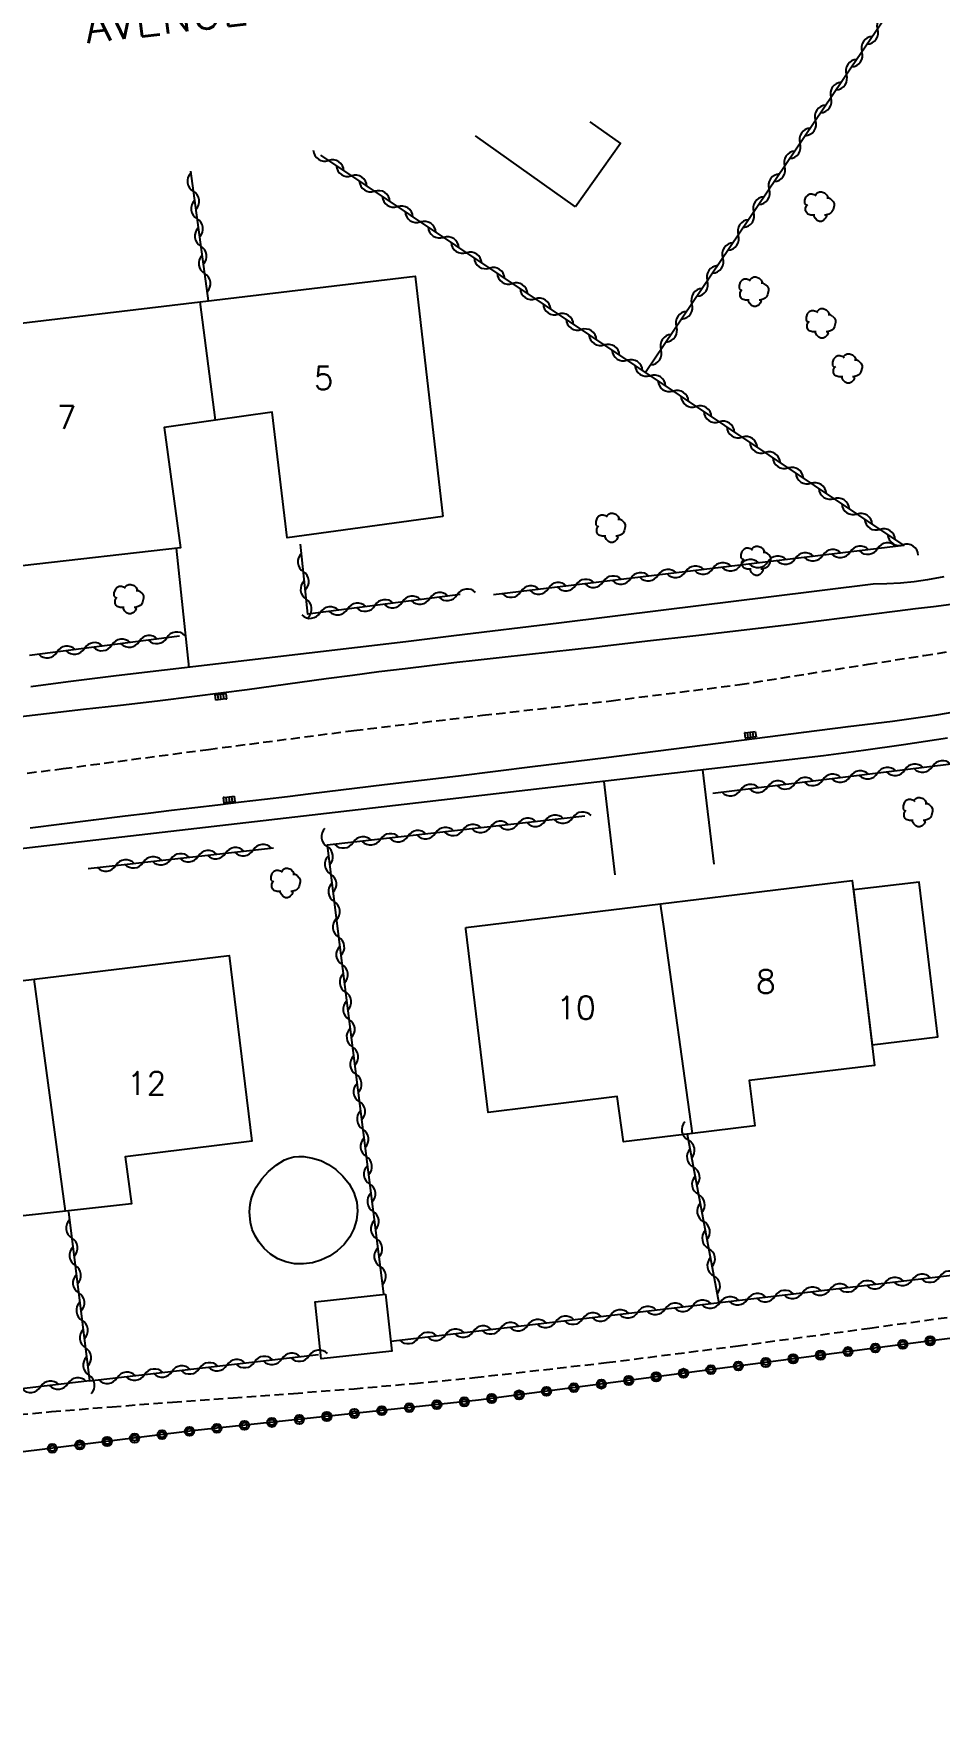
# Model space of a CAD drawing. Header units: millimetres. Extents: x 157000 to 158000, y 155000 to 156000.
# Drawn here: x 157129.9 to 157179.1, y 155128.6 to 155219.6 of the extents above; entities that cross this region are included whole.
import ezdxf
from ezdxf.enums import TextEntityAlignment as Align

# ---------------------------------------------------------------- set-up
doc = ezdxf.new("R2010")
doc.units = ezdxf.units.MM
doc.linetypes.add('DASHED', pattern=[0.75, 0.5, -0.25])
doc.layers.get('0').update_dxf_attribs({"linetype": 'CONTINUOUS'})
for name, color, linetype in [('W0001', 6, 'DASHED'), ('W0014', 7, 'CONTINUOUS'), ('W0017', 7, 'CONTINUOUS'), ('W0070', 7, 'DASHED'), ('W0101', 7, 'CONTINUOUS'), ('W0104', 1, 'CONTINUOUS'), ('W0300', 7, 'CONTINUOUS'), ('W0310', 3, 'CONTINUOUS'), ('W0323', 7, 'CONTINUOUS'), ('W0401', 7, 'CONTINUOUS'), ('W0515', 5, 'CONTINUOUS'), ('W0989', 7, 'CONTINUOUS'), ('W0991', 7, 'CONTINUOUS'), ('W1102', 7, 'CONTINUOUS')]:
    doc.layers.add(name, color=color, linetype=linetype)
doc.styles.get("Standard").update_dxf_attribs({"font": 'romans.shx', "width": 0.85})

# ---------------------------------------------------------------- blocks, each defined once
blk = doc.blocks.new('T300')
for p, q in [((-0.8, 0.514), (-0.857, 0.343)), ((-0.857, 0.343), (-0.857, 0.171)), ((-0.857, 0.171), (-0.743, 0.057)), ((-0.686, 0.629), (-0.8, 0.514)), ((-0.8, -0.057), (-0.743, 0.057)), ((-0.743, 0.057), (-0.686, 0.114)), ((-0.571, 0.686), (-0.686, 0.629)), ((-0.457, 0.686), (-0.571, 0.686)), ((-0.286, 0.629), (-0.457, 0.686)), ((-0.286, 0.629), (-0.171, 0.743)), ((-0.229, 0.571), (-0.286, 0.629)), ((-0.171, 0.743), (-0.057, 0.8)), ((-0.057, 0.8), (0.057, 0.8)), ((0.057, 0.8), (0.229, 0.743)), ((0.229, 0.743), (0.343, 0.629)), ((0.343, 0.629), (0.4, 0.514)), ((0.457, 0.457), (0.343, 0.457)), ((0.4, 0.514), (0.4, 0.457)), ((0.571, 0.4), (0.457, 0.457)), ((0.571, 0.4), (0.686, 0.286)), ((0.686, 0.286), (0.743, 0.171)), ((0.743, 0.057), (0.686, -0.171)), ((0.743, 0.171), (0.743, 0.057)), ((-0.8, -0.171), (-0.8, -0.057)), ((-0.8, -0.229), (-0.8, -0.171)), ((-0.743, -0.343), (-0.8, -0.229)), ((-0.686, -0.4), (-0.743, -0.343)), ((-0.514, -0.457), (-0.686, -0.4)), ((-0.4, -0.457), (-0.514, -0.457)), ((-0.4, -0.457), (-0.343, -0.457)), ((-0.343, -0.457), (-0.343, -0.4)), ((-0.343, -0.514), (-0.343, -0.457)), ((-0.286, -0.629), (-0.343, -0.514)), ((-0.171, -0.743), (-0.286, -0.629)), ((-0.057, -0.8), (-0.171, -0.743)), ((0.057, -0.8), (-0.057, -0.8)), ((0.171, -0.743), (0.057, -0.8)), ((0.229, -0.686), (0.171, -0.743)), ((0.286, -0.457), (0.229, -0.457)), ((0.286, -0.629), (0.229, -0.686)), ((0.457, -0.4), (0.286, -0.457)), ((0.343, -0.514), (0.286, -0.629)), ((0.343, -0.514), (0.343, -0.457)), ((0.571, -0.343), (0.457, -0.4)), ((0.629, -0.286), (0.571, -0.343)), ((0.686, -0.171), (0.629, -0.286))]:
    blk.add_line(p, q)
blk = doc.blocks.new('T401')
for p, q in [((-0.3, 0.3), (0, 0.3)), ((-0.3, -0.25), (-0.3, 0.3)), ((-0.3, 0.15), (0, 0.15)), ((-0.3, 0), (0, 0)), ((0, 0.3), (0, -0.25)), ((-0.3, -0.15), (0, -0.15)), ((-0.3, -0.25), (-0.3, -0.3)), ((-0.3, -0.3), (0, -0.3)), ((0, -0.3), (0, -0.25))]:
    blk.add_line(p, q)
blk = doc.blocks.new('t310o')
at = {"color": 0, "linetype": 'Continuous'}
for centre, start, end in [((-0.5, 0.375), 216.8699, 323.1304), ((0.5, -0.375), 36.8699, 143.1303)]:
    blk.add_arc(centre, 0.625, start, end, dxfattribs=at)
blk = doc.blocks.new('t323o')
at = {"color": 0, "linetype": 'Continuous'}
for radius in [0.25, 0.15]:
    blk.add_circle((0, 0), radius, dxfattribs=at)

msp = doc.modelspace()

# ---------------------------------------------------------------- linework, layer by layer
at = {"layer": 'W0001'}
msp.add_lwpolyline([(157123.597, 155178.729), (157131.498, 155179.702), (157139.387, 155180.749), (157147.278, 155181.771), (157154.258, 155182.597), (157161.248, 155183.384), (157168.23, 155184.263), (157175.179, 155185.364), (157178.207, 155185.844), (157181.279, 155186.312)], dxfattribs=at)
at = {"layer": 'W0014'}
for points in [[(157179.298, 155190.118), (157178.41, 155189.947), (157177.677, 155189.842), (157176.94, 155189.767), (157176.201, 155189.723), (157175.461, 155189.71)], [(157175.461, 155189.71), (157169.774, 155188.998), (157164.086, 155188.292), (157158.397, 155187.593), (157152.708, 155186.9), (157150.09, 155186.586), (157147.472, 155186.276), (157144.853, 155185.97), (157142.235, 155185.664), (157139.616, 155185.357), (157136.998, 155185.047), (157134.381, 155184.731), (157131.764, 155184.407), (157129.743, 155184.148)], [(157179.693, 155188.617), (157178.724, 155188.488), (157177.754, 155188.368), (157176.785, 155188.245), (157175.356, 155188.06), (157173.927, 155187.877), (157172.498, 155187.697), (157171.068, 155187.522), (157168.452, 155187.211), (157165.835, 155186.909), (157163.217, 155186.612), (157160.599, 155186.314), (157159.282, 155186.165), (157157.965, 155186.02), (157156.648, 155185.875), (157155.33, 155185.731), (157154.013, 155185.585), (157152.696, 155185.437), (157151.38, 155185.284), (157150.064, 155185.126), (157148.633, 155184.946), (157147.203, 155184.76), (157145.773, 155184.567), (157144.344, 155184.372), (157142.915, 155184.177), (157141.486, 155183.984), (157140.056, 155183.796), (157138.625, 155183.614), (157136.62, 155183.37), (157134.614, 155183.133), (157132.608, 155182.902), (157130.601, 155182.675), (157128.594, 155182.449)], [(157129.716, 155176.493), (157131.431, 155176.711), (157133.146, 155176.927), (157134.862, 155177.139), (157136.121, 155177.292), (157137.38, 155177.444), (157138.639, 155177.595), (157139.898, 155177.746), (157141.158, 155177.896), (157142.417, 155178.046), (157143.676, 155178.197), (157144.935, 155178.349), (157148.944, 155178.834), (157152.953, 155179.32), (157156.962, 155179.81), (157160.97, 155180.308), (157163.652, 155180.645), (157166.334, 155180.985), (157169.014, 155181.33), (157171.694, 155181.685), (157174.101, 155181.991), (157176.513, 155182.284), (157178.92, 155182.614), (157181.314, 155183.033)], [(157179.496, 155181.352), (157178.304, 155181.174), (157177.113, 155181), (157174.942, 155180.691), (157172.769, 155180.403), (157170.593, 155180.136), (157168.414, 155179.89)], [(157168.414, 155179.89), (157144.539, 155177.114), (157127.935, 155175.214), (157109.874, 155172.963)]]:
    msp.add_lwpolyline(points, dxfattribs=at)
at = {"layer": 'W0017'}
for points in [[(157137.624, 155191.662), (157138.327, 155185.188)], [(157166.2, 155179.633), (157166.81, 155174.521)], [(157160.837, 155179.009), (157161.441, 155173.938)]]:
    msp.add_lwpolyline(points, dxfattribs=at)
at = {"layer": 'W0070'}
msp.add_lwpolyline([(157127.596, 155144.515), (157130.874, 155144.812), (157134.155, 155145.078), (157137.438, 155145.323), (157140.721, 155145.56), (157144.004, 155145.8), (157147.286, 155146.057), (157150.566, 155146.342), (157153.842, 155146.664), (157160.995, 155147.473), (157168.137, 155148.379), (157175.27, 155149.344), (157182.4, 155150.326)], dxfattribs=at)
at = {"layer": 'W0101'}
for points in [[(157138.943, 155205.03), (157150.603, 155206.423), (157152.111, 155193.391)], [(157139.773, 155198.61), (157136.989, 155198.213), (157137.871, 155191.69), (157129.269, 155190.705), (157127.679, 155203.685), (157138.943, 155205.03)], [(157152.111, 155193.391), (157143.65, 155192.222), (157142.846, 155199.048), (157139.773, 155198.61)], [(157163.921, 155172.36), (157174.319, 155173.625), (157174.639, 155171)], [(157174.393, 155173.117), (157174.648, 155171)], [(157153.348, 155171.073), (157163.921, 155172.36)], [(157153.357, 155171), (157153.348, 155171.073)], [(157165.662, 155159.91), (157161.914, 155159.449), (157161.566, 155161.902), (157154.568, 155161.05), (157153.357, 155171)], [(157174.639, 155171), (157175.539, 155163.602), (157168.72, 155162.772), (157169.031, 155160.324), (157165.662, 155159.91)], [(157129.922, 155168.277), (157140.512, 155169.566), (157141.74, 155159.479), (157134.873, 155158.643), (157135.205, 155156.084), (157131.635, 155155.687)], [(157119.659, 155167.027), (157129.922, 155168.277)], [(157131.635, 155155.687), (157128.006, 155155.283)]]:
    msp.add_lwpolyline(points, dxfattribs=at)
at = {"layer": 'W0104'}
for points in [[(157160.085, 155214.808), (157161.751, 155213.625), (157159.302, 155210.178)], [(157159.302, 155210.178), (157153.868, 155214.039)], [(157178.262, 155171), (157177.956, 155173.546), (157174.393, 155173.117)], [(157174.648, 155171), (157175.404, 155164.713), (157178.967, 155165.142), (157178.262, 155171)]]:
    msp.add_lwpolyline(points, dxfattribs=at)
msp.add_lwpolyline([(157148.997, 155151.18), (157149.336, 155148.092), (157145.507, 155147.672), (157145.168, 155150.76)], close=True, dxfattribs=at)
at = {"layer": 'W0310'}
for points in [[(157203.022, 155229.397), (157189.157, 155239.552), (157174.282, 155217.768), (157163.105, 155201.194)], [(157145.459, 155212.999), (157177.127, 155191.814), (157154.852, 155189.126)], [(157138.408, 155212.126), (157139.377, 155205.082)], [(157153.046, 155189.154), (157144.769, 155188.084), (157144.381, 155191.882)], [(157137.821, 155186.889), (157129.678, 155185.841)], [(157183.86, 155180.348), (157179.554, 155179.931), (157166.765, 155178.356)], [(157159.819, 155177.116), (157145.819, 155175.542), (157146.391, 155171)], [(157132.863, 155174.284), (157142.907, 155175.404)], [(157146.391, 155171), (157148.883, 155151.211)], [(157149.277, 155148.631), (157185.285, 155152.866), (157215.792, 155156.377), (157206.788, 155171)], [(157165.36, 155159.873), (157167.08, 155150.704)], [(157131.792, 155155.661), (157132.935, 155146.475), (157119.841, 155144.94)], [(157132.935, 155146.475), (157145.365, 155147.905)]]:
    msp.add_lwpolyline(points, dxfattribs=at)
at = {"layer": 'W0323'}
msp.add_lwpolyline([(157232.632, 155128.596), (157225.343, 155140.431), (157217.304, 155153.504), (157201.929, 155151.625), (157177.346, 155148.498), (157154.041, 155145.428), (157138.668, 155143.782), (157105.839, 155139.709), (157097.604, 155139.238), (157089.143, 155139.911)], dxfattribs=at)
at = {"layer": 'W0515'}
msp.add_lwpolyline([(157144.563, 155158.65), (157145.028, 155158.571), (157145.48, 155158.431), (157145.908, 155158.225), (157146.299, 155157.953), (157146.683, 155157.591), (157147.015, 155157.175), (157147.272, 155156.703), (157147.429, 155156.186), (157147.47, 155155.693), (157147.414, 155155.202), (157147.27, 155154.733), (157147.051, 155154.295), (157146.745, 155153.882), (157146.37, 155153.531), (157145.945, 155153.248), (157145.484, 155153.032), (157145.022, 155152.893), (157144.544, 155152.824), (157144.058, 155152.835), (157143.581, 155152.932), (157143.149, 155153.109), (157142.757, 155153.359), (157142.412, 155153.668), (157142.116, 155154.021), (157141.914, 155154.348), (157141.765, 155154.702), (157141.668, 155155.073), (157141.623, 155155.453), (157141.619, 155155.653), (157141.628, 155155.852), (157141.651, 155156.051), (157141.689, 155156.247), (157141.74, 155156.44), (157141.805, 155156.63), (157141.883, 155156.814), (157141.975, 155156.992), (157142.274, 155157.442), (157142.635, 155157.845), (157143.051, 155158.19), (157143.514, 155158.47), (157143.764, 155158.573), (157144.026, 155158.636), (157144.294, 155158.661)], close=True, dxfattribs=at)
at = {"layer": 'W1102'}
for points in [[(157139.773, 155198.61), (157138.943, 155205.03)], [(157164.111, 155171), (157163.921, 155172.36)], [(157165.662, 155159.91), (157164.111, 155171)], [(157131.635, 155155.687), (157129.922, 155168.277)]]:
    msp.add_lwpolyline(points, dxfattribs=at)

# ---------------------------------------------------------------- block references
at = {"layer": 'W0300'}
for p in [(157172.594, 155210.197), (157169.035, 155205.581), (157172.68, 155203.861), (157174.111, 155201.41), (157161.265, 155192.769), (157169.139, 155190.974), (157135.115, 155188.899), (157177.943, 155177.338), (157143.626, 155173.497)]:
    msp.add_blockref('T300', p, dxfattribs=at)
at = {"layer": 'W0310'}
for p, rotation in [((157175.697, 155219.84), 235.6731514871261), ((157174.851, 155218.602), 235.6731514871261), ((157174.008, 155217.361), 236.0054749984672), ((157173.169, 155216.118), 236.0054749984672), ((157172.33, 155214.874), 236.0054749984672), ((157171.492, 155213.63), 236.0054749984672), ((157145.905, 155212.7), 326.2191320558103), ((157170.653, 155212.387), 236.0054749984672), ((157138.559, 155211.026), 277.833336514326), ((157147.152, 155211.866), 326.2191320558103), ((157169.814, 155211.143), 236.0054749984672), ((157148.399, 155211.032), 326.2191320558103), ((157149.646, 155210.198), 326.2191320558103), ((157138.764, 155209.54), 277.833336514326), ((157150.892, 155209.364), 326.2191320558103), ((157168.976, 155209.899), 236.0054749984672), ((157138.968, 155208.054), 277.833336514326), ((157152.139, 155208.53), 326.2191320558103), ((157168.137, 155208.656), 236.0054749984672), ((157153.386, 155207.696), 326.2191320558103), ((157167.298, 155207.412), 236.0054749984672), ((157139.173, 155206.568), 277.833336514326), ((157154.633, 155206.862), 326.2191320558103), ((157155.879, 155206.028), 326.2191320558103), ((157166.46, 155206.169), 236.0054749984672), ((157157.126, 155205.194), 326.2191320558103), ((157165.621, 155204.925), 236.0054749984672), ((157158.373, 155204.36), 326.2191320558103), ((157164.782, 155203.681), 236.0054749984672), ((157159.62, 155203.526), 326.2191320558103), ((157160.866, 155202.692), 326.2191320558103), ((157163.944, 155202.438), 236.0054749984672), ((157162.113, 155201.858), 326.2191320558103), ((157163.36, 155201.024), 326.2191320558103), ((157164.607, 155200.19), 326.2191320558103), ((157165.854, 155199.355), 326.2191320558103), ((157167.1, 155198.521), 326.2191320558103), ((157168.347, 155197.687), 326.2191320558103), ((157169.594, 155196.853), 326.2191320558103), ((157170.841, 155196.019), 326.2191320558103), ((157172.087, 155195.185), 326.2191320558103), ((157173.334, 155194.351), 326.2191320558103), ((157174.581, 155193.517), 326.2191320558103), ((157175.828, 155192.683), 326.2191320558103), ((157174.212, 155191.462), 186.88080568549), ((157175.701, 155191.642), 186.88080568549), ((157177.074, 155191.849), 326.2191320558103), ((157144.533, 155190.39), 95.83304535731436), ((157166.766, 155190.564), 186.88080568549), ((157168.255, 155190.743), 186.88080568549), ((157169.744, 155190.923), 186.88080568549), ((157171.233, 155191.103), 186.88080568549), ((157172.722, 155191.282), 186.88080568549), ((157159.32, 155189.665), 186.88080568549), ((157160.809, 155189.845), 186.88080568549), ((157162.298, 155190.025), 186.88080568549), ((157163.787, 155190.204), 186.88080568549), ((157165.276, 155190.384), 186.88080568549), ((157144.686, 155188.898), 95.83304535731436), ((157149.908, 155188.748), 187.3659967905175), ((157151.396, 155188.941), 187.3659967905175), ((157152.884, 155189.133), 187.3659967905175), ((157156.341, 155189.306), 186.88080568549), ((157157.83, 155189.485), 186.88080568549), ((157145.446, 155188.171), 187.3659967905175), ((157146.933, 155188.364), 187.3659967905175), ((157148.421, 155188.556), 187.3659967905175), ((157131.166, 155186.032), 187.3336249700797), ((157132.653, 155186.224), 187.3336249700797), ((157134.141, 155186.415), 187.3336249700797), ((157135.629, 155186.607), 187.3336249700797), ((157137.117, 155186.798), 187.3336249700797), ((157177.186, 155179.639), 187.0207791452581), ((157178.675, 155179.823), 187.0207791452581), ((157169.743, 155178.723), 187.0207791452581), ((157171.231, 155178.906), 187.0207791452581), ((157172.72, 155179.089), 187.0207791452581), ((157174.209, 155179.273), 187.0207791452581), ((157175.698, 155179.456), 187.0207791452581), ((157168.254, 155178.539), 187.0207791452581), ((157157.666, 155176.874), 186.414745291639), ((157159.157, 155177.042), 186.414745291639), ((157145.829, 155175.465), 277.1774690740987), ((157150.213, 155176.036), 186.414745291639), ((157151.704, 155176.204), 186.414745291639), ((157153.195, 155176.371), 186.414745291639), ((157154.685, 155176.539), 186.414745291639), ((157156.176, 155176.706), 186.414745291639), ((157140.317, 155175.115), 6.362730405313704), ((157141.808, 155175.281), 6.362730405313704), ((157147.232, 155175.701), 186.414745291639), ((157148.723, 155175.868), 186.414745291639), ((157134.354, 155174.45), 6.362730405313704), ((157135.845, 155174.616), 6.362730405313704), ((157137.335, 155174.783), 6.362730405313704), ((157138.826, 155174.949), 6.362730405313704), ((157146.016, 155173.976), 277.1774690740987), ((157146.204, 155172.488), 277.1774690740987), ((157146.447, 155170.558), 277.1774690740858), ((157146.634, 155169.07), 277.1774690740858), ((157146.821, 155167.582), 277.1774690740858), ((157147.009, 155166.093), 277.1774690740858), ((157147.196, 155164.605), 277.1774690740858), ((157147.384, 155163.117), 277.1774690740858), ((157147.571, 155161.629), 277.1774690740858), ((157147.759, 155160.14), 277.1774690740858), ((157165.421, 155159.55), 280.6245599614912), ((157147.946, 155158.652), 277.1774690740858), ((157165.697, 155158.075), 280.6245599614912), ((157148.133, 155157.164), 277.1774690740858), ((157165.974, 155156.601), 280.6245599614912), ((157148.321, 155155.676), 277.1774690740858), ((157166.25, 155155.127), 280.6245599614912), ((157131.97, 155154.232), 277.0927720740061), ((157148.508, 155154.187), 277.1774690740858), ((157166.527, 155153.653), 280.6245599614912), ((157132.155, 155152.743), 277.0927720740061), ((157148.696, 155152.699), 277.1774690740858), ((157166.803, 155152.178), 280.6245599614912), ((157132.34, 155151.254), 277.0927720740061), ((157173.113, 155151.434), 6.707898039271354), ((157174.602, 155151.61), 6.707898039271354), ((157176.092, 155151.785), 6.707898039271354), ((157177.582, 155151.96), 6.707898039271354), ((157179.072, 155152.135), 6.707898039271354), ((157165.664, 155150.558), 6.707898039271354), ((157167.154, 155150.734), 6.707898039271354), ((157168.644, 155150.909), 6.707898039271354), ((157170.133, 155151.084), 6.707898039271354), ((157171.623, 155151.259), 6.707898039271354), ((157132.526, 155149.766), 277.0927720740061), ((157158.215, 155149.682), 6.707898039271354), ((157159.705, 155149.857), 6.707898039271354), ((157161.195, 155150.033), 6.707898039271354), ((157162.685, 155150.208), 6.707898039271354), ((157164.174, 155150.383), 6.707898039271354), ((157132.711, 155148.277), 277.0927720740061), ((157150.767, 155148.806), 6.707898039271354), ((157152.256, 155148.981), 6.707898039271354), ((157153.746, 155149.157), 6.707898039271354), ((157155.236, 155149.332), 6.707898039271354), ((157156.726, 155149.507), 6.707898039271354), ((157144.856, 155147.846), 6.562698508909345), ((157132.896, 155146.789), 277.0927720740061), ((157137.406, 155146.989), 6.562698508909345), ((157138.896, 155147.161), 6.562698508909345), ((157140.386, 155147.332), 6.562698508909345), ((157141.876, 155147.504), 6.562698508909345), ((157143.366, 155147.675), 6.562698508909345), ((157130.27, 155146.163), 186.6862246554313), ((157131.759, 155146.337), 186.6862246554313), ((157134.425, 155146.646), 6.562698508909345), ((157135.915, 155146.818), 6.562698508909345)]:
    msp.add_blockref('t310o', p, dxfattribs=dict(at, rotation=rotation))
at = {"layer": 'W0323'}
for p, rotation in [((157172.603, 155147.873), 187.5044430395681), ((157174.09, 155148.069), 187.5044430395681), ((157175.577, 155148.265), 187.5044430395681), ((157177.064, 155148.461), 187.5044430395681), ((157178.552, 155148.651), 187.2491912801498), ((157166.654, 155147.09), 187.5044430395681), ((157168.141, 155147.285), 187.5044430395681), ((157169.629, 155147.481), 187.5044430395681), ((157171.116, 155147.677), 187.5044430395681), ((157159.219, 155146.11), 187.5044430395681), ((157160.706, 155146.306), 187.5044430395681), ((157162.193, 155146.502), 187.5044430395681), ((157163.68, 155146.698), 187.5044430395681), ((157165.167, 155146.894), 187.5044430395681), ((157151.776, 155145.186), 186.1114240013335), ((157153.268, 155145.345), 186.1114240013335), ((157154.757, 155145.522), 187.5044430395681), ((157156.244, 155145.718), 187.5044430395681), ((157157.731, 155145.914), 187.5044430395681), ((157142.827, 155144.227), 186.1114240013335), ((157144.319, 155144.387), 186.1114240013335), ((157145.81, 155144.547), 186.1114240013335), ((157147.302, 155144.706), 186.1114240013335), ((157148.793, 155144.866), 186.1114240013335), ((157150.285, 155145.026), 186.1114240013335), ((157135.376, 155143.374), 187.0723834322702), ((157136.865, 155143.558), 187.0723834322702), ((157138.354, 155143.743), 187.0723834322702), ((157139.844, 155143.908), 186.1114240013335), ((157141.336, 155144.068), 186.1114240013335), ((157130.911, 155142.82), 187.0723834322702), ((157132.399, 155143.004), 187.0723834322702), ((157133.888, 155143.189), 187.0723834322702)]:
    msp.add_blockref('t323o', p, dxfattribs=dict(at, rotation=rotation))
at = {"layer": 'W0401'}
for p, rotation in [((157140.041, 155183.746), 97.36376286472883), ((157168.804, 155181.386), 277.4233202930585), ((157140.519, 155177.869), 276.7950658328224)]:
    msp.add_blockref('T401', p, dxfattribs=dict(at, rotation=rotation))

# ---------------------------------------------------------------- texts
at = {"layer": 'W0989'}
msp.add_text('AVENUE DU 4 MAI', height=1.75, rotation=6.8355, dxfattribs=at).set_placement((157132.8, 155219.067))
at = {"layer": 'W0991'}
for s, p in [('5', (157145.635, 155200.899)), ('7', (157131.689, 155198.761)), ('8', (157169.637, 155168.151)), ('10', (157159.329, 155166.729)), ('12', (157136.024, 155162.626))]:
    msp.add_text(s, height=1.25, dxfattribs=at).set_placement(p, align=Align.MIDDLE_CENTER)

doc.saveas('drawing.dxf')
